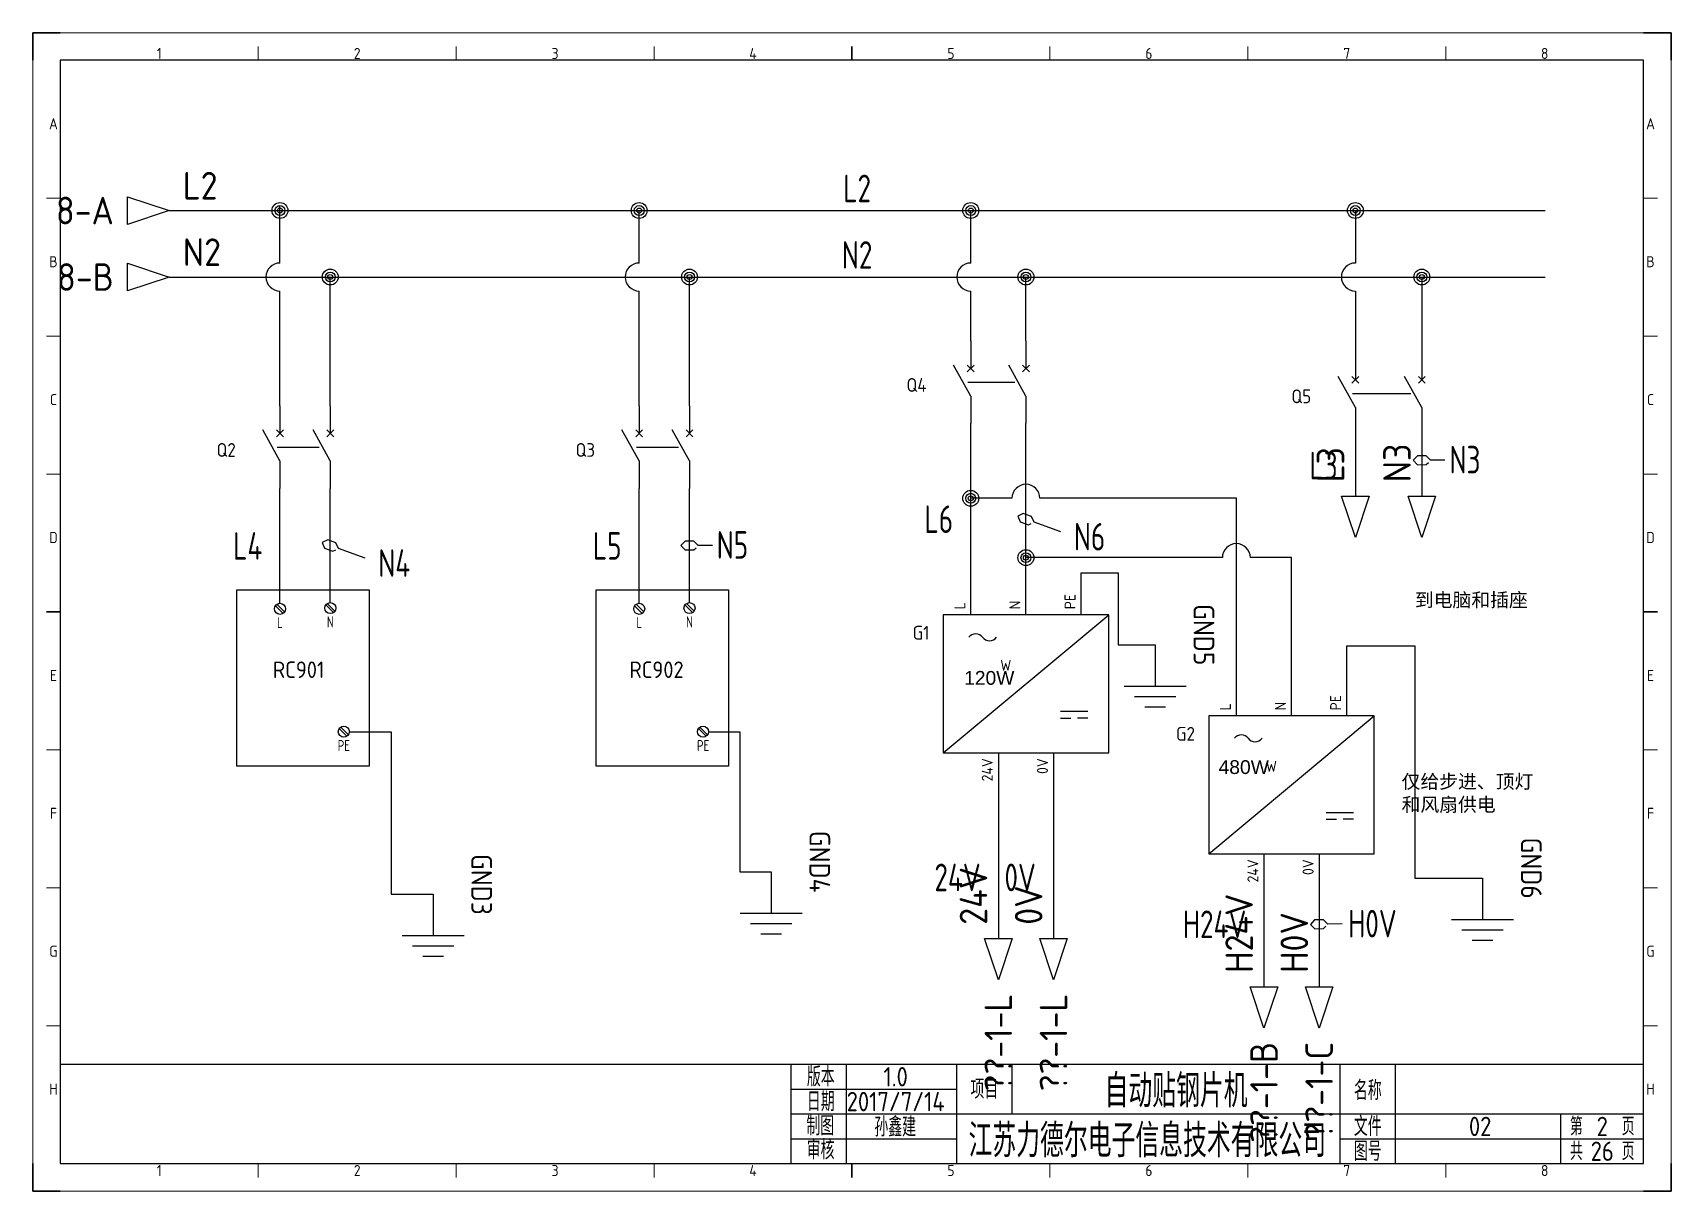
# Model space of a CAD drawing. Header units: millimetres. Extents: x 2029 to 2326, y 1387 to 1597.
import ezdxf
from ezdxf.enums import TextEntityAlignment as Align

# ---------------------------------------------------------------- set-up
doc = ezdxf.new("R2010")
doc.units = ezdxf.units.MM
for name, color, linetype in [('AE_BOR', 1, 'Continuous'), ('LINK', 9, 'Continuous'), ('SYMS', 7, 'Continuous'), ('TAGS', 150, 'Continuous'), ('TERMS', 123, 'Continuous'), ('WIREFIXED', 7, 'Continuous'), ('WIRENO', 72, 'Continuous'), ('WIREREF', 52, 'Continuous'), ('WIREREF_DEST', 52, 'Continuous'), ('WIRES', 7, 'Continuous'), ('XREF', 7, 'Continuous'), ('图框_标题栏属性', 1, 'Continuous'), ('图框_标题栏文字', 6, 'Continuous')]:
    doc.layers.add(name, color=color, linetype=linetype)
doc.styles.add('ACGBTS', font='ISOCP.SHX')
doc.styles.get("Standard").update_dxf_attribs({"font": 'arial.ttf'})
doc.styles.add('WD_IEC', font='isocp2.shx', dxfattribs={"width": 0.9, "height": 4, "bigfont": 'gbcbig.shx'})
doc.styles.add('工程字', font='gbenor.shx', dxfattribs={"bigfont": 'gbcbig.shx'})

# ---------------------------------------------------------------- blocks, each defined once
blk = doc.blocks.new('Border')
for p, q in [((584, 410), (10, 410)), ((10, 410), (10, 10)), ((584, 10), (584, 410)), ((10, 10), (584, 10))]:
    blk.add_line(p, q)
at = {"layer": 'AE_BOR', "color": 1, "lineweight": 30}
for p, q in [((10, 420), (0, 420)), ((0, 420), (0, 410)), ((594, 420), (584, 420)), ((594, 410), (594, 420)), ((297, 410), (297, 415)), ((5, 210), (10, 210)), ((584, 210), (589, 210)), ((0, 0), (0, 10)), ((297, 5), (297, 10)), ((594, 0), (594, 10)), ((0, 0), (10, 0)), ((594, 0), (584, 0))]:
    blk.add_line(p, q, dxfattribs=at)
at = {"layer": 'AE_BOR', "color": 1, "lineweight": 15}
for p, q in [((0, 420), (594, 420)), ((0, 0), (0, 420)), ((594, 420), (594, 0)), ((81.75, 410), (81.75, 415)), ((153.5, 410), (153.5, 415)), ((225.25, 410), (225.25, 415)), ((368.75, 410), (368.75, 415)), ((440.5, 410), (440.5, 415)), ((512.25, 410), (512.25, 415)), ((10, 360), (5, 360)), ((589, 360), (584, 360)), ((10, 310), (5, 310)), ((589, 310), (584, 310)), ((10, 260), (5, 260)), ((589, 260), (584, 260)), ((10, 160), (5, 160)), ((589, 160), (584, 160)), ((10, 110), (5, 110)), ((589, 110), (584, 110)), ((10, 60), (5, 60)), ((589, 60), (584, 60)), ((81.75, 5), (81.75, 10)), ((153.5, 5), (153.5, 10)), ((225.25, 5), (225.25, 10)), ((368.75, 5), (368.75, 10)), ((440.5, 5), (440.5, 10)), ((512.25, 5), (512.25, 10)), ((594, 0), (0, 0))]:
    blk.add_line(p, q, dxfattribs=at)
at = {"layer": 'AE_BOR', "color": 1, "lineweight": 15, "style": 'ACGBTS'}
for s, p in [('1', (45.875, 412.5)), ('2', (117.625, 412.5)), ('3', (189.375, 412.5)), ('4', (261.125, 412.5)), ('5', (332.875, 412.5)), ('6', (404.625, 412.5)), ('7', (476.375, 412.5)), ('8', (548.125, 412.5)), ('A', (7.5, 387)), ('A', (586.5, 387)), ('B', (7.5, 337)), ('B', (586.5, 337)), ('C', (7.5, 287)), ('C', (586.5, 287)), ('D', (7.5, 237)), ('D', (586.5, 237)), ('E', (7.5, 187)), ('E', (586.5, 187)), ('F', (7.5, 137)), ('F', (586.5, 137)), ('G', (7.5, 87)), ('G', (586.5, 87)), ('H', (7.5, 37)), ('H', (586.5, 37)), ('1', (45.875, 7.5)), ('2', (117.625, 7.5)), ('3', (189.375, 7.5)), ('4', (261.125, 7.5)), ('5', (332.875, 7.5)), ('6', (404.625, 7.5)), ('7', (476.375, 7.5)), ('8', (548.125, 7.5))]:
    blk.add_text(s, height=4, dxfattribs=at).set_placement(p, align=Align.MIDDLE)
blk = doc.blocks.new('LdrDkA4')
for p, q in [((132.5, 0), (132.5, 18)), ((142.5, 0), (142.5, 18)), ((162.5, 0), (162.5, 18)), ((162.5, 0), (162.5, 18)), ((162.5, 0), (162.5, 18)), ((172.5, 18), (172.5, 13.5)), ((232, 0), (232, 18)), ((242, 0), (242, 18)), ((132.5, 13.5), (162.5, 13.5)), ((172.5, 13.5), (172.5, 9)), ((132.5, 9), (162.99, 9)), ((162.5, 9), (287, 9)), ((272, 0), (272, 9)), ((132.5, 4.5), (162.5, 4.5)), ((232, 4.5), (287, 4.5)), ((142.5, 2.09), (142.5, 2.09)), ((142.5, 2.09), (142.5, 2.09))]:
    blk.add_line(p, q)
blk.add_lwpolyline([(132.5, 18), (0, 18), (0, 0), (132.5, 0)], close=True)
blk.add_lwpolyline([(132.5, 0), (287, 0), (287, 18), (132.5, 18)])
at = {"flags": 9}
blk.add_attdef('WD_TB', (0, 0), '', height=2.5, dxfattribs=at)
at = {"layer": '图框_标题栏属性', "style": '工程字'}
for tag, height, p in [('版本', 3.5, (151.42, 15.75)), ('项目', 6, (202.25, 13.5)), ('名称', 3.5, (264.42, 13.27)), ('日期', 3.5, (151.42, 11.25)), ('制图', 3.5, (151.34, 6.85)), ('公司名称', 6, (197.03, 4.5)), ('文件', 3.5, (257.37, 6.75)), ('页数', 3.5, (279.5, 6.75)), ('审核', 3.5, (151.65, 2.36)), ('图号', 3.5, (257.37, 2.25)), ('总数', 3.5, (279.5, 2.25))]:
    blk.add_attdef(tag, text='', height=height, dxfattribs=at).set_placement(p, align=Align.MIDDLE)
at = {"layer": '图框_标题栏文字', "style": '工程字'}
for s, height, p in [('版本', 3.5, (137.85, 15.75)), ('项目', 3.5, (167.5, 13.5)), ('名称', 3.5, (237, 13.27)), ('日期', 3.5, (137.85, 11.25)), ('制图', 3.5, (137.75, 6.85)), ('文件', 3.5, (237, 6.75)), ('第    页', 3.25, (279.5, 6.75)), ('审核', 3.5, (137.81, 2.51)), ('图号', 3.5, (237, 2.25)), ('共    页', 3.25, (279.5, 2.25))]:
    blk.add_text(s, height=height, dxfattribs=at).set_placement(p, align=Align.MIDDLE_CENTER)
blk = doc.blocks.new('HA1D3')
blk.add_lwpolyline([(0, 0), (-3.75, -1.25), (-3.75, 1.25)], close=True)
at = {"style": 'WD_IEC'}
for tag, p, height, flags in [('WIRENO', (1.25, 1), 2.5, 8), ('X1TERM01', (0, 0), 0.32, 1)]:
    blk.add_attdef(tag, p, '', height=height, dxfattribs=dict(at, flags=flags))
at = {"style": 'WD_IEC', "flags": 1}
blk.add_attdef('SIGCODE', text='', height=1, dxfattribs=at).set_placement((-2.5, 1.8), align=Align.RIGHT)
at = {"style": 'WD_IEC'}
blk.add_attdef('XREF', text='', height=2.5, dxfattribs=at).set_placement((-5, 0), align=Align.MIDDLE_RIGHT)
blk.add_attdef('DESC1', text='', height=2.5, dxfattribs=at).set_placement((1.25, -1), align=Align.TOP_LEFT)
blk = doc.blocks.new('WD_WNH')
at = {"linetype": 'Continuous', "style": 'WD_IEC', "width": 0.8}
blk.add_attdef('WIRENO', text='', height=2.5, dxfattribs=at).set_placement((0, 0.75), align=Align.CENTER)
at = {"style": 'WD_IEC', "flags": 1}
for tag, p in [('W08USER', (0, 0.375)), ('W04USER', (0, 0.875)), ('W05USER', (0, 0.75)), ('W09USER', (0, 0.25)), ('W03USER', (0, 1)), ('W06USER', (0, 0.625)), ('W07USER', (0, 0.5)), ('W02USER', (0, 1.125)), ('W01USER', (0, 1.25)), ('W10USER', (0, 0.125))]:
    blk.add_attdef(tag, text='', height=0.08, dxfattribs=at).set_placement(p, align=Align.CENTER)
blk = doc.blocks.new('VDV1_002')
for p, q in [((-5.03, 13.09), (-3.64, 11.7)), ((-4.76, 13.36), (-3.37, 11.97)), ((4.09, 13.23), (5.48, 11.84)), ((4.36, 13.49), (5.75, 12.1)), ((6.56, -9.19), (7.95, -10.58)), ((6.82, -8.92), (8.21, -10.31))]:
    blk.add_line(p, q)
blk.add_lwpolyline([(-12, 16), (12, 16), (12, -16), (-12, -16)], close=True)
for centre in [(-4.2, 12.53), (4.92, 12.66), (7.38, -9.75)]:
    blk.add_circle(centre, 1)
at = {"style": 'WD_IEC'}
for tag, height, p in [('INST', 2, (-25.5, 46.78)), ('LOC', 2, (-25.5, 43.98)), ('DESC1', 2, (-25.5, 30.3)), ('DESC2', 2, (-25.5, 27.5)), ('DESC3', 2, (-25.5, 24.7)), ('TAG1', 3, (3.86, -0.01))]:
    blk.add_attdef(tag, text='', height=height, dxfattribs=at).set_placement(p, align=Align.RIGHT)
at = {"style": 'WD_IEC', "flags": 9}
for tag, p in [('MFG', (-25.9, 38.38)), ('CAT', (-25.9, 36.38))]:
    blk.add_attdef(tag, text='', height=1.2, dxfattribs=at).set_placement(p, align=Align.RIGHT)
at = {"lineweight": 15, "style": 'WD_IEC'}
blk.add_attdef('XREF', text='', height=2, dxfattribs=at).set_placement((-25.5, 33.5), align=Align.RIGHT)
at = {"style": 'WD_IEC', "flags": 1}
for tag, p in [('X2TERM01', (-4.2, 13.53)), ('X2TERM02', (4.92, 13.66)), ('X1TERM03', (8.38, -9.75))]:
    blk.add_attdef(tag, p, '', height=0.16, dxfattribs=at)
at = {"style": 'WD_IEC', "width": 0.8}
for tag, p in [('TERM01', (-4.2, 11.03)), ('TERM02', (4.92, 11.16)), ('X2TERMDESC01', (-0.52, 8.43)), ('X2TERMDESC02', (8.81, 8.56)), ('TERM03', (7.38, -11.25)), ('X1TERMDESC03', (11.1, -13.85))]:
    blk.add_attdef(tag, text='', height=2, dxfattribs=at).set_placement(p, align=Align.TOP_CENTER)
blk = doc.blocks.new('POWER')
for p, q in [((0, -50), (60, 0)), ((42.5, -35), (52.5, -35)), ((42.5, -37.5), (46.25, -37.5)), ((52.5, -37.5), (48.75, -37.5))]:
    blk.add_line(p, q)
blk.add_lwpolyline([(0, 0), (0, -50), (60, -50), (60, 0)], close=True)
for centre, start, end in [((11.8, -10.01), 36.8699, 143.1301), ((16.8, -6.26), 216.8699, 323.1301)]:
    blk.add_arc(centre, 3.12, start, end)
at = {"style": 'WD_IEC'}
for tag, p in [('TERM02', (28, 2)), ('TERM03', (48, 2)), ('TERM01', (8, 2))]:
    blk.add_attdef(tag, p, '', height=4, rotation=90, dxfattribs=at)
for tag, height, p in [('INST', 5, (-5, 5)), ('LOC', 5, (-5, -2)), ('TAG1', 5, (-5, -9)), ('RATING1', 5, (-5, -18)), ('TERM06', 4, (24.7, -20.29)), ('XREF', 5, (-5, -26)), ('DESC1', 5, (-5, -33.7)), ('DESC2', 5, (-5, -40.7)), ('DESC3', 5, (-5, -47.7))]:
    blk.add_attdef(tag, text='', height=height, dxfattribs=at).set_placement(p, align=Align.RIGHT)
at = {"style": 'WD_IEC', "flags": 1}
for tag, p, height in [('X2TERM01', (10, 0), 0.64), ('X2TERM02', (30, 0), 0.64), ('X2TERM03', (50, 0), 0.64), ('MFG', (65.5, -2), 3), ('CAT', (65.5, -7), 3), ('ASSYCODE', (62, -43), 2), ('FAMILY', (62, -46), 2), ('CATDESC', (62, -49), 2), ('X8TERM04', (20, -50), 0.64), ('X8TERM05', (40, -50), 0.64)]:
    blk.add_attdef(tag, p, '', height=height, dxfattribs=at)
at = {"style": 'WD_IEC'}
for tag, p in [('TERM04', (18, -52)), ('TERM05', (38, -52))]:
    blk.add_attdef(tag, text='', height=4, rotation=90, dxfattribs=at).set_placement(p, align=Align.RIGHT)
blk = doc.blocks.new('WDDOT')
for radius in [0.72, 0.449, 0.223]:
    blk.add_circle((0, 0), radius)
blk = doc.blocks.new('VCB1')
for p, q in [((0, 7.5), (0, 2.5)), ((0, -2.5), (-3.12, 3.12)), ((0.62, 1.88), (-0.62, 3.12)), ((-0.62, 1.88), (0.62, 3.12)), ((0, -2.5), (0, -7.5))]:
    blk.add_line(p, q)
at = {"style": 'WD_IEC'}
for tag, p in [('INST', (-8, 5.25)), ('LOC', (-8, 1.75)), ('TAG1', (-8, -1.75)), ('RATING1', (-8, -6.35)), ('DESC1', (-8, -14.35)), ('DESC2', (-8, -17.85)), ('DESC3', (-8, -21.35))]:
    blk.add_attdef(tag, text='', height=2.5, dxfattribs=at).set_placement(p, align=Align.RIGHT)
blk.add_attdef('TERM01', text='', height=2, rotation=90, dxfattribs=at).set_placement((-1, 7.5), align=Align.RIGHT)
at = {"style": 'WD_IEC', "flags": 1}
for tag, p, height in [('X2TERM01', (0, 7.5), 0.32), ('MFG', (2.75, 6.5), 1.5), ('CAT', (2.75, 4), 1.5), ('X4LINK', (-2, 0), 0.32), ('X1LINK', (-0.5, 0), 0.32), ('X8TERM02', (0, -7.5), 0.32), ('ASSYCODE', (1, -9), 1), ('FAMILY', (1, -10.5), 1), ('CATDESC', (1, -12), 1), ('CONTACT', (1, -13.5), 1), ('COMMON', (2.25, -14.75), 1)]:
    blk.add_attdef(tag, p, '', height=height, dxfattribs=at)
at = {"style": 'WD_IEC'}
blk.add_attdef('TERM02', (-1, -7.5), '', height=2, rotation=90, dxfattribs=at)
at = {"lineweight": 15, "style": 'WD_IEC'}
blk.add_attdef('XREF', text='', height=2.5, dxfattribs=at).set_placement((-8, -10.35), align=Align.RIGHT)
blk = doc.blocks.new('WD_WNV')
at = {"linetype": 'Continuous', "style": 'WD_IEC', "width": 0.8}
blk.add_attdef('WIRENO', text='', height=2.5, dxfattribs=at).set_placement((-1.6, 0), align=Align.MIDDLE_RIGHT)
at = {"style": 'WD_IEC', "flags": 1}
for tag, p in [('W08USER', (-1, 0.375)), ('W04USER', (-1, 0.875)), ('W05USER', (-1, 0.75)), ('W09USER', (-1, 0.25)), ('W03USER', (-1, 1)), ('W06USER', (-1, 0.625)), ('W07USER', (-1, 0.5)), ('W02USER', (-1, 1.125)), ('W01USER', (-1, 1.25)), ('W10USER', (-1, 0.125))]:
    blk.add_attdef(tag, text='', height=0.08, dxfattribs=at).set_placement(p, align=Align.CENTER)
blk = doc.blocks.new('VCB2')
for p, q in [((0, 7.5), (0, 2.5)), ((0, -2.5), (-3.12, 3.12)), ((0.62, 1.88), (-0.62, 3.12)), ((-0.62, 1.88), (0.62, 3.12)), ((0, -2.5), (0, -7.5))]:
    blk.add_line(p, q)
at = {"style": 'WD_IEC'}
for tag, p in [('INST', (-8, 5.25)), ('LOC', (-8, 1.75)), ('TAG2', (-8, -1.75)), ('DESC1', (-8, -14.35)), ('DESC2', (-8, -17.85)), ('DESC3', (-8, -21.35))]:
    blk.add_attdef(tag, text='', height=2.5, dxfattribs=at).set_placement(p, align=Align.RIGHT)
blk.add_attdef('TERM01', text='', height=2, rotation=90, dxfattribs=at).set_placement((-1, 7.5), align=Align.RIGHT)
at = {"style": 'WD_IEC', "flags": 1}
for tag, p, height in [('X2TERM01', (0, 7.5), 0.32), ('X4LINK', (-2, 0), 0.32), ('X1LINK', (-0.5, 0), 0.32), ('X8TERM02', (0, -7.5), 0.32), ('FAMILY', (1, -10.5), 1), ('CONTACT', (1, -13.5), 1)]:
    blk.add_attdef(tag, p, '', height=height, dxfattribs=at)
at = {"style": 'WD_IEC'}
blk.add_attdef('TERM02', (-1, -7.5), '', height=2, rotation=90, dxfattribs=at)
at = {"style": 'WD_IEC', "flags": 1}
blk.add_attdef('RATING1', text='', height=2.5, dxfattribs=at).set_placement((-8, -6.35), align=Align.RIGHT)
at = {"lineweight": 15, "style": 'WD_IEC'}
blk.add_attdef('XREF', text='', height=2.5, dxfattribs=at).set_placement((-8, -10.35), align=Align.RIGHT)
blk = doc.blocks.new('HA1S4')
blk.add_lwpolyline([(0, -3.75), (-1.25, 0), (1.25, 0)], close=True)
at = {"style": 'WD_IEC', "flags": 8}
blk.add_attdef('WIRENO', (-1, 1.25), '', height=2.5, rotation=90, dxfattribs=at)
at = {"style": 'WD_IEC'}
blk.add_attdef('DESC1', text='', height=2.5, rotation=90, dxfattribs=at).set_placement((1, 1.25), align=Align.TOP_LEFT)
at = {"style": 'WD_IEC', "flags": 1}
blk.add_attdef('X2TERM01', (0, 0), '', height=0.32, dxfattribs=at)
blk.add_attdef('SIGCODE', text='', height=1, dxfattribs=at).set_placement((-2.5, -3.2), align=Align.RIGHT)
at = {"style": 'WD_IEC'}
blk.add_attdef('XREF', text='', height=2.5, rotation=90, dxfattribs=at).set_placement((0, -5), align=Align.MIDDLE_RIGHT)
blk = doc.blocks.new('HGND2')
for p, q in [((5, -3.75), (5, 3.75)), ((6.25, -2.5), (6.25, 2.5)), ((0, 0), (5, 0)), ((7.5, -1.25), (7.5, 1.25))]:
    blk.add_line(p, q)
at = {"style": 'WD_IEC'}
for tag, p in [('INST', (2.5, 11.63)), ('LOC', (2.5, 8.13)), ('TAG1', (2.5, 4.63))]:
    blk.add_attdef(tag, text='', height=2.5, dxfattribs=at).set_placement(p, align=Align.RIGHT)
at = {"style": 'WD_IEC', "flags": 1}
blk.add_attdef('X4TERM01', (0, 0), '', height=0.32, dxfattribs=at)

msp = doc.modelspace()

# ---------------------------------------------------------------- linework, layer by layer
at = {"layer": 'LINK'}
for points in [[(2198.82, 1534.07), (2207.32, 1534.07)], [(2268.54, 1532.01), (2279.09, 1532.01)], [(2073.6, 1522.29), (2081.22, 1522.29)], [(2138.72, 1522.29), (2146.34, 1522.29)]]:
    msp.add_lwpolyline(points, dxfattribs=at)
at = {"layer": 'WIREFIXED'}
for points in [[(2285.26, 1519.92), (2282.68, 1519.92), (2281.88, 1520.71), (2280.3, 1520.71), (2279.5, 1519.92), (2280.3, 1519.12), (2281.89, 1519.13), (2282.28, 1519.52)], [(2215.63, 1506.93), (2210.81, 1508.69), (2210.34, 1509.71), (2208.85, 1510.26), (2207.83, 1509.78), (2208.3, 1508.76), (2209.79, 1508.22), (2210.3, 1508.46)], [(2089.53, 1502.16), (2084.71, 1503.92), (2084.24, 1504.93), (2082.75, 1505.48), (2081.73, 1505), (2082.2, 1503.99), (2083.69, 1503.44), (2084.2, 1503.68)], [(2152.51, 1504.46), (2149.93, 1504.46), (2149.13, 1505.25), (2147.55, 1505.25), (2146.75, 1504.46), (2147.55, 1503.67), (2149.14, 1503.67), (2149.53, 1504.06)], [(2266.64, 1435.89), (2264.06, 1435.84), (2263.25, 1436.62), (2261.66, 1436.59), (2260.89, 1435.78), (2261.7, 1435), (2263.28, 1435.03), (2263.67, 1435.44)]]:
    msp.add_lwpolyline(points, dxfattribs=at)
at = {"layer": 'WIRES'}
for p, q in [((2074.1, 1555.68), (2074.1, 1566.1)), ((2053.99, 1565.19), (2303.47, 1565.19)), ((2139.22, 1555.68), (2139.22, 1565.19)), ((2199.32, 1555.68), (2199.32, 1565.19)), ((2269.04, 1565.19), (2269.04, 1555.68)), ((2053.99, 1553.14), (2303.47, 1553.14)), ((2074.1, 1529.79), (2074.1, 1550.6)), ((2083.22, 1529.79), (2083.22, 1553.14)), ((2139.22, 1529.79), (2139.22, 1550.6)), ((2148.34, 1529.79), (2148.34, 1553.14)), ((2199.32, 1541.57), (2199.32, 1550.6)), ((2209.32, 1541.57), (2209.32, 1553.14)), ((2269.04, 1550.6), (2269.04, 1539.51)), ((2281.09, 1553.14), (2281.09, 1539.51)), ((2199.32, 1491.91), (2199.32, 1526.57)), ((2209.32, 1491.91), (2209.32, 1526.57)), ((2269.04, 1524.51), (2269.04, 1513.42)), ((2281.09, 1524.51), (2281.09, 1513.42)), ((2074.1, 1493.99), (2074.1, 1514.79)), ((2083.22, 1494.12), (2083.22, 1514.79)), ((2139.22, 1493.99), (2139.22, 1514.79)), ((2148.34, 1494.12), (2148.34, 1514.79)), ((2206.78, 1513.03), (2199.32, 1513.03)), ((2247.47, 1513.03), (2211.86, 1513.03)), ((2247.47, 1473.59), (2247.47, 1513.03)), ((2244.93, 1502.27), (2209.32, 1502.27)), ((2257.47, 1502.27), (2250.01, 1502.27)), ((2257.47, 1473.59), (2257.47, 1502.27)), ((2219.32, 1491.91), (2219.32, 1499.53)), ((2219.32, 1499.53), (2226.04, 1499.53)), ((2226.04, 1499.53), (2226.04, 1486.49)), ((2226.04, 1486.49), (2232.77, 1486.49)), ((2267.47, 1473.59), (2267.47, 1486.29)), ((2267.47, 1486.29), (2279.79, 1486.29)), ((2279.79, 1486.29), (2279.79, 1444.18)), ((2086.68, 1470.71), (2094.26, 1470.71)), ((2094.26, 1470.71), (2094.26, 1441.26)), ((2151.8, 1470.71), (2157.47, 1470.71)), ((2157.47, 1470.71), (2157.47, 1445.31)), ((2204.32, 1466.91), (2204.32, 1433.22)), ((2214.32, 1466.91), (2214.32, 1433.22)), ((2252.47, 1448.59), (2252.47, 1424.49)), ((2262.47, 1448.59), (2262.47, 1424.49)), ((2157.47, 1445.31), (2163.14, 1445.31)), ((2279.79, 1444.18), (2292.1, 1444.18)), ((2094.26, 1441.26), (2101.85, 1441.26))]:
    msp.add_line(p, q, dxfattribs=at)
for centre, start, end in [((2074.1, 1553.14), 90, 270), ((2139.22, 1553.14), 90, 270), ((2199.32, 1553.14), 90, 270), ((2269.04, 1553.14), 90, 270), ((2209.32, 1513.03), 0, 180), ((2247.47, 1502.27), 0, 180)]:
    msp.add_arc(centre, 2.54, start, end, dxfattribs=at)

# ---------------------------------------------------------------- block references
msp.add_blockref('LdrDkA4', (2034.29, 1392.42)).add_auto_attribs({'总数': '26', '页数': '2', '文件': '02', '公司名称': '江苏力德尔电子信息技术有限公司', '项目': '自动贴钢片机', '制图': '孙鑫建', '日期': '2017/7/14', '版本': '1.0'})
at = {"layer": 'AE_BOR', "xscale": 0.5, "yscale": 0.5, "zscale": 0.5}
msp.add_blockref('Border', (2029.29, 1387.42), dxfattribs=at)
at = {"layer": 'SYMS'}
ref = msp.add_blockref('HA1D3', (2053.99, 1565.19), dxfattribs=dict(at, xscale=2, yscale=2, zscale=2))
ref.add_attrib('XREF', '8-A', dxfattribs={"layer": 'XREF', "height": 5, "style": 'WD_IEC'}).set_placement((2043.99, 1565.19), align=Align.MIDDLE_RIGHT)
ref.add_attrib('WIRENO', 'L2', (2056.49, 1567.19), dxfattribs={"layer": 'WIREREF_DEST', "height": 5, "style": 'WD_IEC', "flags": 8})
at = {"layer": 'SYMS', "xscale": 2, "yscale": 2, "zscale": 2}
for p in [(2074.1, 1565.19), (2139.22, 1565.19), (2199.32, 1565.19), (2269.04, 1565.19), (2083.22, 1553.14), (2148.34, 1553.14), (2209.32, 1553.14), (2281.09, 1553.14), (2199.32, 1513.03), (2209.32, 1502.27)]:
    msp.add_blockref('WDDOT', p, dxfattribs=at)
at = {"layer": 'SYMS'}
ref = msp.add_blockref('HA1D3', (2053.99, 1553.14), dxfattribs=dict(at, xscale=2, yscale=2, zscale=2))
ref.add_attrib('XREF', '8-B', dxfattribs={"layer": 'XREF', "height": 5, "style": 'WD_IEC'}).set_placement((2043.99, 1553.14), align=Align.MIDDLE_RIGHT)
ref.add_attrib('WIRENO', 'N2', (2056.49, 1555.14), dxfattribs={"layer": 'WIREREF_DEST', "height": 5, "style": 'WD_IEC', "flags": 8})
ref = msp.add_blockref('VCB1', (2199.32, 1534.07), dxfattribs=at)
ref.add_attrib('TAG1', 'Q4', dxfattribs={"layer": 'TAGS', "height": 2.5, "style": 'WD_IEC'}).set_placement((2191.32, 1532.32), align=Align.RIGHT)
for p in [(2209.32, 1534.07), (2281.09, 1532.01), (2083.22, 1522.29), (2148.34, 1522.29)]:
    msp.add_blockref('VCB2', p, dxfattribs=at)
ref = msp.add_blockref('VCB1', (2269.04, 1532.01), dxfattribs=at)
ref.add_attrib('TAG1', 'Q5', dxfattribs={"layer": 'TAGS', "height": 2.5, "style": 'WD_IEC'}).set_placement((2261.04, 1530.26), align=Align.RIGHT)
ref = msp.add_blockref('VCB1', (2074.1, 1522.29), dxfattribs=at)
ref.add_attrib('TAG1', 'Q2', dxfattribs={"layer": 'TAGS', "height": 2.5, "style": 'WD_IEC'}).set_placement((2066.1, 1520.54), align=Align.RIGHT)
ref = msp.add_blockref('VCB1', (2139.22, 1522.29), dxfattribs=at)
ref.add_attrib('TAG1', 'Q3', dxfattribs={"layer": 'TAGS', "height": 2.5, "style": 'WD_IEC'}).set_placement((2131.22, 1520.54), align=Align.RIGHT)
ref = msp.add_blockref('HA1S4', (2269.04, 1513.42), dxfattribs=dict(at, xscale=2, yscale=2, zscale=2))
ref.add_attrib('WIRENO', 'L3', (2267.04, 1515.92), dxfattribs={"layer": 'WIREREF', "height": 5, "rotation": 90, "style": 'WD_IEC', "flags": 8})
ref = msp.add_blockref('HA1S4', (2281.09, 1513.42), dxfattribs=dict(at, xscale=2, yscale=2, zscale=2))
ref.add_attrib('WIRENO', 'N3', (2279.09, 1515.92), dxfattribs={"layer": 'WIREREF', "height": 5, "rotation": 90, "style": 'WD_IEC', "flags": 8})
ref = msp.add_blockref('VDV1_002', (2078.3, 1480.46), dxfattribs=at)
ref.add_attrib('TAG1', 'RC901', dxfattribs={"layer": 'TAGS', "height": 3, "style": 'WD_IEC'}).set_placement((2082.16, 1480.45), align=Align.RIGHT)
ref.add_attrib('TERM01', 'L', dxfattribs={"layer": 'TERMS', "height": 2, "style": 'WD_IEC', "width": 0.8}).set_placement((2074.1, 1491.49), align=Align.TOP_CENTER)
ref.add_attrib('TERM02', 'N', dxfattribs={"layer": 'TERMS', "height": 2, "style": 'WD_IEC', "width": 0.8}).set_placement((2083.22, 1491.62), align=Align.TOP_CENTER)
ref.add_attrib('TERM03', 'PE', dxfattribs={"layer": 'TERMS', "height": 2, "style": 'WD_IEC', "width": 0.8}).set_placement((2085.68, 1469.21), align=Align.TOP_CENTER)
ref = msp.add_blockref('VDV1_002', (2143.42, 1480.46), dxfattribs=at)
ref.add_attrib('TAG1', 'RC902', dxfattribs={"layer": 'TAGS', "height": 3, "style": 'WD_IEC'}).set_placement((2147.28, 1480.45), align=Align.RIGHT)
ref.add_attrib('TERM01', 'L', dxfattribs={"layer": 'TERMS', "height": 2, "style": 'WD_IEC', "width": 0.8}).set_placement((2139.22, 1491.49), align=Align.TOP_CENTER)
ref.add_attrib('TERM02', 'N', dxfattribs={"layer": 'TERMS', "height": 2, "style": 'WD_IEC', "width": 0.8}).set_placement((2148.34, 1491.62), align=Align.TOP_CENTER)
ref.add_attrib('TERM03', 'PE', dxfattribs={"layer": 'TERMS', "height": 2, "style": 'WD_IEC', "width": 0.8}).set_placement((2150.8, 1469.21), align=Align.TOP_CENTER)
ref = msp.add_blockref('POWER', (2194.32, 1491.91), dxfattribs=dict(at, xscale=0.5, yscale=0.5, zscale=0.5))
ref.add_attrib('TERM05', '0V', dxfattribs={"layer": 'TERMS', "height": 2, "rotation": 90, "style": 'WD_IEC'}).set_placement((2213.32, 1465.91), align=Align.RIGHT)
ref.add_attrib('TERM04', '24V', dxfattribs={"layer": 'TERMS', "height": 2, "rotation": 90, "style": 'WD_IEC'}).set_placement((2203.32, 1465.91), align=Align.RIGHT)
ref.add_attrib('TERM03', 'PE', (2218.32, 1492.91), dxfattribs={"layer": 'TERMS', "height": 2, "rotation": 90, "style": 'WD_IEC'})
ref.add_attrib('TERM02', 'N', (2208.32, 1492.91), dxfattribs={"layer": 'TERMS', "height": 2, "rotation": 90, "style": 'WD_IEC'})
ref.add_attrib('TERM01', 'L', (2198.32, 1492.91), dxfattribs={"layer": 'TERMS', "height": 2, "rotation": 90, "style": 'WD_IEC'})
ref.add_attrib('TAG1', 'G1', dxfattribs={"layer": 'TAGS', "height": 2.5, "style": 'WD_IEC'}).set_placement((2191.82, 1487.41), align=Align.RIGHT)
ref.add_attrib('TERM06', 'W', dxfattribs={"layer": 'TERMS', "height": 2, "style": 'WD_IEC'}).set_placement((2206.67, 1481.76), align=Align.RIGHT)
ref = msp.add_blockref('HGND2', (2232.77, 1486.49), dxfattribs=dict(at, xscale=1.5, yscale=1.5, zscale=1.5, rotation=270))
ref.add_attrib('TAG1', 'GND5', dxfattribs={"layer": 'TAGS', "height": 3.75, "rotation": 270, "style": 'WD_IEC'}).set_placement((2239.71, 1482.74), align=Align.RIGHT)
ref = msp.add_blockref('POWER', (2242.47, 1473.59), dxfattribs=dict(at, xscale=0.5, yscale=0.5, zscale=0.5))
ref.add_attrib('TERM05', '0V', dxfattribs={"layer": 'TERMS', "height": 2, "rotation": 90, "style": 'WD_IEC'}).set_placement((2261.47, 1447.59), align=Align.RIGHT)
ref.add_attrib('TERM04', '24V', dxfattribs={"layer": 'TERMS', "height": 2, "rotation": 90, "style": 'WD_IEC'}).set_placement((2251.47, 1447.59), align=Align.RIGHT)
ref.add_attrib('TERM03', 'PE', (2266.47, 1474.59), dxfattribs={"layer": 'TERMS', "height": 2, "rotation": 90, "style": 'WD_IEC'})
ref.add_attrib('TERM02', 'N', (2256.47, 1474.59), dxfattribs={"layer": 'TERMS', "height": 2, "rotation": 90, "style": 'WD_IEC'})
ref.add_attrib('TERM01', 'L', (2246.47, 1474.59), dxfattribs={"layer": 'TERMS', "height": 2, "rotation": 90, "style": 'WD_IEC'})
ref.add_attrib('TAG1', 'G2', dxfattribs={"layer": 'TAGS', "height": 2.5, "style": 'WD_IEC'}).set_placement((2239.97, 1469.09), align=Align.RIGHT)
ref.add_attrib('TERM06', 'W', dxfattribs={"layer": 'TERMS', "height": 2, "style": 'WD_IEC'}).set_placement((2254.82, 1463.44), align=Align.RIGHT)
ref = msp.add_blockref('HGND2', (2163.14, 1445.31), dxfattribs=dict(at, xscale=1.5, yscale=1.5, zscale=1.5, rotation=270))
ref.add_attrib('TAG1', 'GND4', dxfattribs={"layer": 'TAGS', "height": 3.75, "rotation": 270, "style": 'WD_IEC'}).set_placement((2170.08, 1441.56), align=Align.RIGHT)
ref = msp.add_blockref('HGND2', (2292.1, 1444.18), dxfattribs=dict(at, xscale=1.5, yscale=1.5, zscale=1.5, rotation=270))
ref.add_attrib('TAG1', 'GND6', dxfattribs={"layer": 'TAGS', "height": 3.75, "rotation": 270, "style": 'WD_IEC'}).set_placement((2299.05, 1440.43), align=Align.RIGHT)
ref = msp.add_blockref('HGND2', (2101.85, 1441.26), dxfattribs=dict(at, xscale=1.5, yscale=1.5, zscale=1.5, rotation=270))
ref.add_attrib('TAG1', 'GND3', dxfattribs={"layer": 'TAGS', "height": 3.75, "rotation": 270, "style": 'WD_IEC'}).set_placement((2108.79, 1437.51), align=Align.RIGHT)
ref = msp.add_blockref('HA1S4', (2204.32, 1433.22), dxfattribs=dict(at, xscale=2, yscale=2, zscale=2))
ref.add_attrib('XREF', '??-1-L', dxfattribs={"layer": 'XREF', "height": 5, "rotation": 90, "style": 'WD_IEC'}).set_placement((2204.32, 1423.22), align=Align.MIDDLE_RIGHT)
ref.add_attrib('WIRENO', '24V', (2202.32, 1435.72), dxfattribs={"layer": 'WIREREF', "height": 5, "rotation": 90, "style": 'WD_IEC', "flags": 8})
ref = msp.add_blockref('HA1S4', (2214.32, 1433.22), dxfattribs=dict(at, xscale=2, yscale=2, zscale=2))
ref.add_attrib('XREF', '??-1-L', dxfattribs={"layer": 'XREF', "height": 5, "rotation": 90, "style": 'WD_IEC'}).set_placement((2214.32, 1423.22), align=Align.MIDDLE_RIGHT)
ref.add_attrib('WIRENO', '0V', (2212.32, 1435.72), dxfattribs={"layer": 'WIREREF', "height": 5, "rotation": 90, "style": 'WD_IEC', "flags": 8})
ref = msp.add_blockref('HA1S4', (2252.47, 1424.49), dxfattribs=dict(at, xscale=2, yscale=2, zscale=2))
ref.add_attrib('XREF', '??-1-B', dxfattribs={"layer": 'XREF', "height": 5, "rotation": 90, "style": 'WD_IEC'}).set_placement((2252.47, 1414.49), align=Align.MIDDLE_RIGHT)
ref.add_attrib('WIRENO', 'H24V', (2250.47, 1426.99), dxfattribs={"layer": 'WIREREF', "height": 5, "rotation": 90, "style": 'WD_IEC', "flags": 8})
ref = msp.add_blockref('HA1S4', (2262.47, 1424.49), dxfattribs=dict(at, xscale=2, yscale=2, zscale=2))
ref.add_attrib('XREF', '??-1-C', dxfattribs={"layer": 'XREF', "height": 5, "rotation": 90, "style": 'WD_IEC'}).set_placement((2262.47, 1414.49), align=Align.MIDDLE_RIGHT)
ref.add_attrib('WIRENO', 'H0V', (2260.47, 1426.99), dxfattribs={"layer": 'WIREREF', "height": 5, "rotation": 90, "style": 'WD_IEC', "flags": 8})
at = {"layer": 'WIREFIXED'}
ref = msp.add_blockref('WD_WNV', (2269.04, 1518.96), dxfattribs=dict(at, xscale=2, yscale=2, zscale=2))
ref.add_attrib('WIRENOF', 'L3', dxfattribs={"linetype": 'Continuous', "height": 5, "style": 'WD_IEC', "width": 0.8}).set_placement((2265.84, 1518.96), align=Align.MIDDLE_RIGHT)
ref = msp.add_blockref('WD_WNV', (2281.09, 1519.92), dxfattribs=dict(at, xscale=2, yscale=2, zscale=2))
ref.add_attrib('WIRENOF', 'N3', dxfattribs={"linetype": 'Continuous', "height": 5, "style": 'WD_IEC', "width": 0.8}).set_placement((2291.72, 1520.03), align=Align.MIDDLE_RIGHT)
ref = msp.add_blockref('WD_WNV', (2199.32, 1509.24), dxfattribs=dict(at, xscale=2, yscale=2, zscale=2))
ref.add_attrib('WIRENOF', 'L6', dxfattribs={"linetype": 'Continuous', "height": 5, "style": 'WD_IEC', "width": 0.8}).set_placement((2196.12, 1509.24), align=Align.MIDDLE_RIGHT)
ref = msp.add_blockref('WD_WNV', (2074.1, 1504.39), dxfattribs=dict(at, xscale=2, yscale=2, zscale=2))
ref.add_attrib('WIRENOF', 'L4', dxfattribs={"linetype": 'Continuous', "height": 5, "style": 'WD_IEC', "width": 0.8}).set_placement((2070.9, 1504.39), align=Align.MIDDLE_RIGHT)
ref = msp.add_blockref('WD_WNV', (2139.22, 1504.39), dxfattribs=dict(at, xscale=2, yscale=2, zscale=2))
ref.add_attrib('WIRENOF', 'L5', dxfattribs={"linetype": 'Continuous', "height": 5, "style": 'WD_IEC', "width": 0.8}).set_placement((2136.02, 1504.39), align=Align.MIDDLE_RIGHT)
ref = msp.add_blockref('WD_WNV', (2148.34, 1504.46), dxfattribs=dict(at, xscale=2, yscale=2, zscale=2))
ref.add_attrib('WIRENOF', 'N5', dxfattribs={"linetype": 'Continuous', "height": 5, "style": 'WD_IEC', "width": 0.8}).set_placement((2158.97, 1504.57), align=Align.MIDDLE_RIGHT)
ref = msp.add_blockref('WD_WNV', (2209.32, 1509.24), dxfattribs=dict(at, xscale=2, yscale=2, zscale=2))
ref.add_attrib('WIRENOF', 'N6', dxfattribs={"linetype": 'Continuous', "height": 5, "style": 'WD_IEC', "width": 0.8}).set_placement((2218.02, 1506.06), align=Align.MIDDLE_LEFT)
ref = msp.add_blockref('WD_WNV', (2083.22, 1504.46), dxfattribs=dict(at, xscale=2, yscale=2, zscale=2))
ref.add_attrib('WIRENOF', 'N4', dxfattribs={"linetype": 'Continuous', "height": 5, "style": 'WD_IEC', "width": 0.8}).set_placement((2091.92, 1501.28), align=Align.MIDDLE_LEFT)
ref = msp.add_blockref('WD_WNV', (2204.32, 1444.3), dxfattribs=dict(at, xscale=2, yscale=2, zscale=2))
ref.add_attrib('WIRENOF', '24V', dxfattribs={"linetype": 'Continuous', "height": 5, "style": 'WD_IEC', "width": 0.8}).set_placement((2201.12, 1444.3), align=Align.MIDDLE_RIGHT)
ref = msp.add_blockref('WD_WNV', (2214.32, 1444.3), dxfattribs=dict(at, xscale=2, yscale=2, zscale=2))
ref.add_attrib('WIRENOF', '0V', dxfattribs={"linetype": 'Continuous', "height": 5, "style": 'WD_IEC', "width": 0.8}).set_placement((2211.12, 1444.3), align=Align.MIDDLE_RIGHT)
ref = msp.add_blockref('WD_WNV', (2252.47, 1435.81), dxfattribs=dict(at, xscale=2, yscale=2, zscale=2))
ref.add_attrib('WIRENOF', 'H24V', dxfattribs={"linetype": 'Continuous', "height": 5, "style": 'WD_IEC', "width": 0.8}).set_placement((2249.27, 1435.81), align=Align.MIDDLE_RIGHT)
ref = msp.add_blockref('WD_WNV', (2262.47, 1435.81), dxfattribs=dict(at, xscale=2, yscale=2, zscale=2))
ref.add_attrib('WIRENOF', 'H0V', dxfattribs={"linetype": 'Continuous', "height": 5, "style": 'WD_IEC', "width": 0.8}).set_placement((2276.54, 1435.92), align=Align.MIDDLE_RIGHT)
at = {"layer": 'WIRENO'}
ref = msp.add_blockref('WD_WNH', (2178.73, 1565.19), dxfattribs=dict(at, xscale=2, yscale=2, zscale=2))
ref.add_attrib('WIRENO', 'L2', dxfattribs={"linetype": 'Continuous', "height": 5, "style": 'WD_IEC', "width": 0.8}).set_placement((2178.73, 1566.69), align=Align.CENTER)
ref = msp.add_blockref('WD_WNH', (2178.73, 1553.14), dxfattribs=dict(at, xscale=2, yscale=2, zscale=2))
ref.add_attrib('WIRENO', 'N2', dxfattribs={"linetype": 'Continuous', "height": 5, "style": 'WD_IEC', "width": 0.8}).set_placement((2178.73, 1554.64), align=Align.CENTER)

# ---------------------------------------------------------------- texts
at = {"layer": 'WIRES', "char_height": 2.5, "attachment_point": 1}
for s, width, heights, insert in [('{\\fSimSun|b0|i0|c134|p2;到电脑和插座}', 28.0663, [7.84], (2279.83, 1495.85)), ('120W', 8.4003, [0], (2198.11, 1481.72)), ('480W', 9.9707, [0], (2244.24, 1465.55)), ('{\\fSimSun|b0|i0|c134|p2;仅给步进、顶灯和风扇供电}', 24.6841, [0], (2277.42, 1462.93))]:
    msp.add_mtext_dynamic_manual_height_columns(s, width=width, gutter_width=12.5, heights=heights, dxfattribs=dict(at, insert=insert))

doc.saveas('drawing.dxf')
